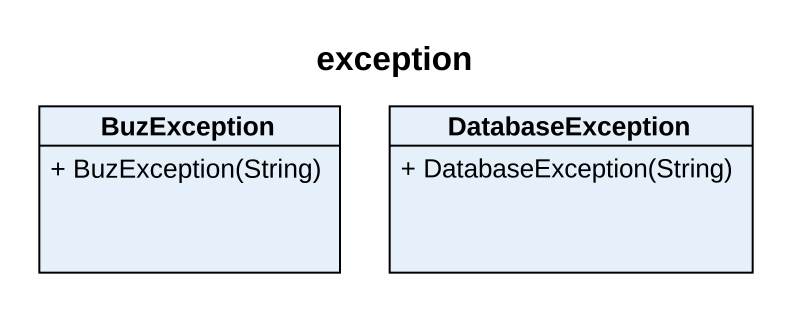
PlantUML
@startuml
title exception
hide circle
hide empty members
skinparam classAttributeIconSize 0
class BuzException {
  + BuzException(String)
}
class DatabaseException {
  + DatabaseException(String)
}
@enduml
